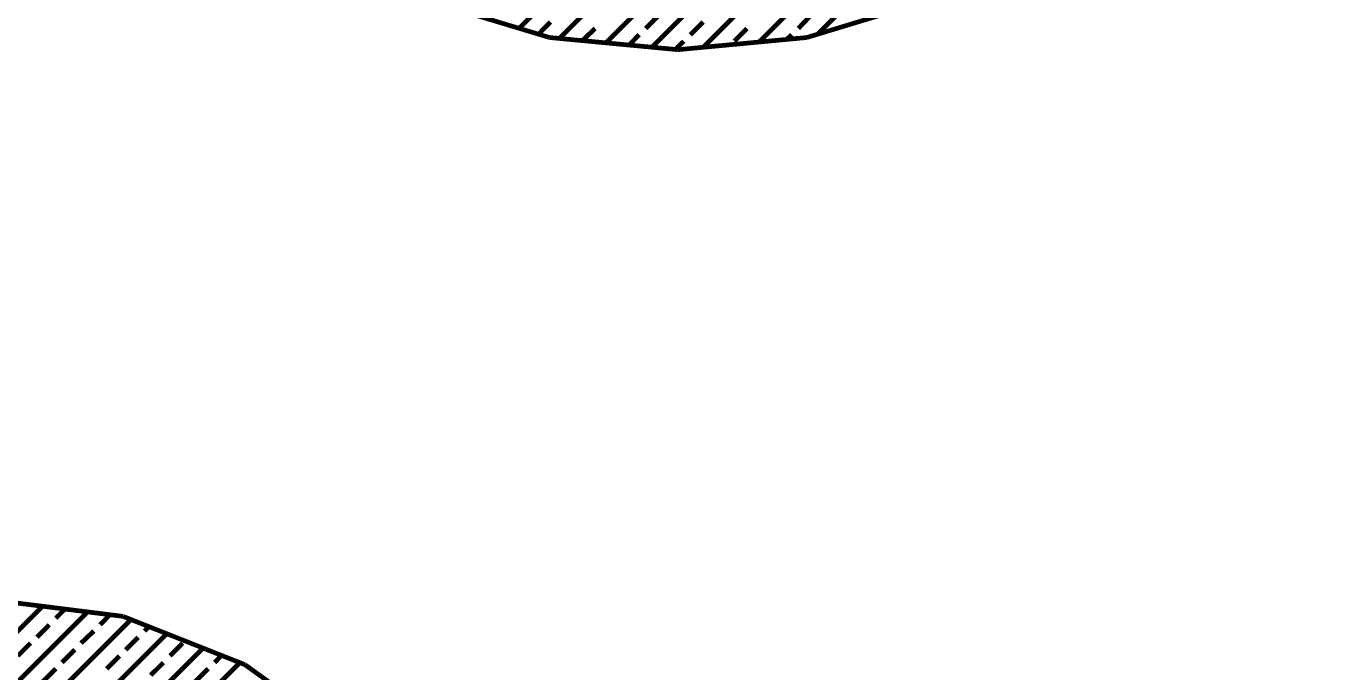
# Model space of a CAD drawing. Extents: x 2 to 176, y -19 to 159.
# Drawn here: x 116.487 to 117.544, y 119.993 to 120.519 of the extents above; entities that cross this region are included whole.
import ezdxf

# ---------------------------------------------------------------- set-up
doc = ezdxf.new("R2010")
doc.units = 0
doc.layers.add('BG_SILKSCREEN_TOP', color=7, linetype='CONTINUOUS')

msp = doc.modelspace()

# ---------------------------------------------------------------- linework, layer by layer
at = {"layer": 'BG_SILKSCREEN_TOP', "const_width": 0.00381}
for points in [[(116.88826, 120.516904), (117.528848, 121.158)], [(116.921026, 120.508776), (117.536468, 121.12371)], [(116.958872, 120.504966), (117.539262, 121.085356)], [(116.996464, 120.501664), (117.54231, 121.047002)], [(117.03812, 120.50141), (117.54104, 121.004584)], [(117.083586, 120.505728), (117.536976, 120.959372)], [(117.131084, 120.512078), (117.52961, 120.91035)], [(116.816378, 120.538748), (116.913152, 120.509538)], [(117.122448, 120.509538), (117.218714, 120.538748)], [(116.991384, 120.516904), (117.001798, 120.527318)], [(117.11559, 120.516904), (117.125496, 120.527318)], [(116.904008, 120.512078), (116.913914, 120.522238)], [(116.939822, 120.506998), (116.950236, 120.516904)], [(117.027706, 120.511824), (117.03812, 120.522238)], [(117.06352, 120.50649), (117.073934, 120.516904)], [(116.913152, 120.509538), (117.017546, 120.499632)], [(116.977668, 120.503188), (116.98605, 120.511824)], [(117.015514, 120.499886), (117.022372, 120.50649)], [(117.017546, 120.499632), (117.122448, 120.509538)], [(117.106192, 120.508014), (117.110256, 120.511824)], [(116.565934, 120.038368), (116.454428, 120.052338)], [(115.92179, 119.426482), (116.537232, 120.041924)], [(115.944396, 119.490744), (116.500402, 120.046496)], [(116.511324, 120.036844), (116.51869, 120.04421)], [(116.547392, 120.03151), (116.555266, 120.039638)], [(116.665248, 119.998998), (116.565934, 120.038368)], [(114.935508, 118.399306), (116.572284, 120.035574)], [(116.496084, 120.02135), (116.50599, 120.03151)], [(116.58346, 120.02643), (116.58727, 120.03024)], [(114.9477, 118.369842), (116.601494, 120.024144)], [(116.480336, 120.00611), (116.49075, 120.016524)], [(116.531898, 120.016524), (116.542312, 120.02643)], [(116.56822, 120.01119), (116.57838, 120.02135)], [(116.604288, 120.00611), (116.614448, 120.016524)], [(114.959638, 118.340632), (116.631212, 120.01246)], [(116.516404, 120.000776), (116.526818, 120.01119)], [(116.552726, 119.995696), (116.56314, 120.00611)], [(116.64061, 120.000776), (116.645944, 120.006364)], [(114.971576, 118.311168), (116.66093, 120.000522)], [(116.50091, 119.985282), (116.511324, 119.995696)], [(116.58854, 119.990362), (116.598954, 120.000776)], [(116.624862, 119.985282), (116.635276, 119.995696)], [(116.750084, 119.937784), (116.665248, 119.998998)]]:
    msp.add_lwpolyline(points, dxfattribs=at)

doc.saveas('drawing.dxf')
